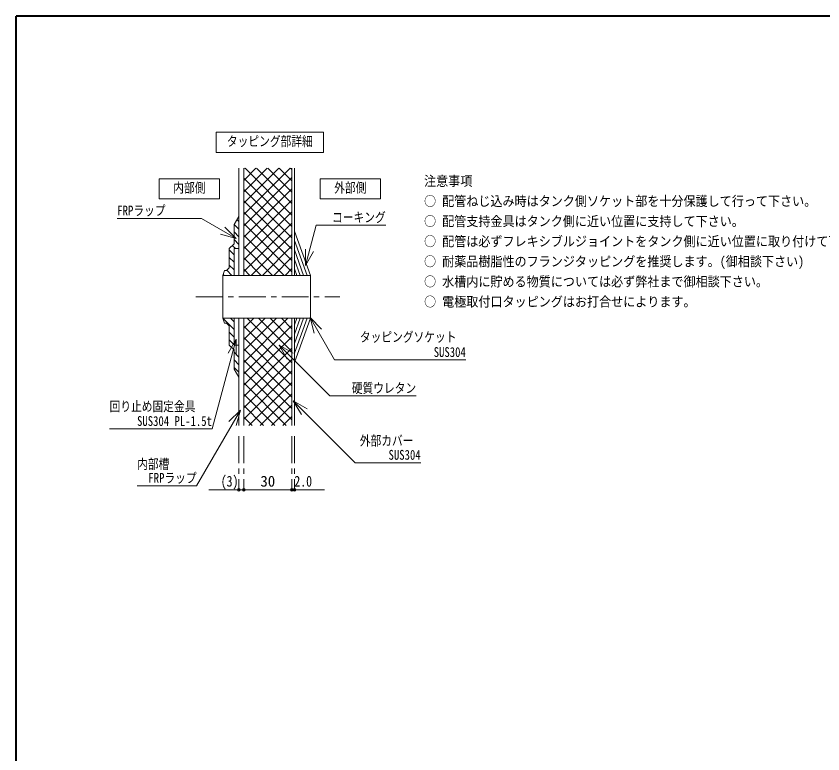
# Model space of a CAD drawing. Units: millimetres at full size, sheet at 1:15; details may follow other scales. Extents: x -3044 to 3031, y -2085 to 2130.
# Drawn here: x -3044 to -788, y 67 to 2130 of the extents above; entities that cross this region are included whole.
import ezdxf
from ezdxf.enums import TextEntityAlignment as Align

# ---------------------------------------------------------------- set-up
doc = ezdxf.new("R2010")
doc.units = ezdxf.units.MM
doc.header["$LTSCALE"] = 15
doc.header["$PDMODE"] = 32
doc.header["$PDSIZE"] = 7.5
doc.linetypes.add('CHAIN1', pattern=[8, 5, -1, 1, -1])
doc.layers.add('0-0', color=7, linetype='Continuous', lineweight=18)
doc.styles.add('ＭＳ ゴシック', font='')
doc.styles.get('ＭＳ ゴシック').set_extended_font_data('MS Gothic')

msp = doc.modelspace()

# ---------------------------------------------------------------- linework, layer by layer
at = {"layer": '0-0', "color": 1, "lineweight": 40}
for p in [(-3044, -2084.96), (3031, 2130.04)]:
    msp.add_line(p, (-3044, 2130.04), dxfattribs=at)
at = {"layer": '0-0'}
for p, q in [((-2421.25, 1705.04), (-2421.25, 1405.04)), ((-2407.75, 1705.04), (-2407.75, 1405.04)), ((-2272.75, 1705.04), (-2272.75, 1405.04)), ((-2266, 1705.04), (-2266, 1405.04)), ((-2526.13, 1564.3), (-2761.13, 1564.3)), ((-2429.03, 1508.24), (-2526.13, 1564.3)), ((-2421.25, 1570.04), (-2434.75, 1547.54)), ((-2429.03, 1508.24), (-2460.85, 1540.06)), ((-2434.75, 1547.54), (-2434.75, 1493.54)), ((-2235.04, 1433.01), (-2204.93, 1545.38)), ((-2204.93, 1545.38), (-2010.57, 1545.38)), ((-2429.03, 1508.24), (-2472.5, 1519.89)), ((-2221, 1405.04), (-2266, 1528.68)), ((-2434.75, 1493.54), (-2448.25, 1480.04)), ((-2230.58, 1405.04), (-2266, 1502.37)), ((-2448.25, 1480.04), (-2448.25, 1426.04)), ((-2434.75, 1480.04), (-2421.25, 1480.04)), ((-2434.75, 1480.04), (-2434.75, 1405.04)), ((-2240.15, 1405.04), (-2266, 1476.05)), ((-2235.04, 1433.01), (-2235.04, 1478.01)), ((-2235.04, 1433.01), (-2212.54, 1471.98)), ((-2249.73, 1405.04), (-2266, 1449.74)), ((-2455.75, 1418.54), (-2448.25, 1426.04)), ((-2259.31, 1405.04), (-2266, 1423.42)), ((-2461.75, 1418.54), (-2466.25, 1405.04)), ((-2466.25, 1405.04), (-2466.25, 1285.04)), ((-2466.25, 1405.04), (-2221, 1405.04)), ((-2461.75, 1418.54), (-2455.75, 1418.54)), ((-2221, 1405.04), (-2221, 1285.04)), ((-2221.85, 1286.71), (-2210.2, 1243.24)), ((-2221.85, 1286.71), (-2190.03, 1254.89)), ((-2221.85, 1286.71), (-2153.56, 1168.44)), ((-2461.75, 1271.54), (-2466.25, 1285.04)), ((-2466.25, 1285.04), (-2221, 1285.04)), ((-2461.75, 1271.54), (-2455.75, 1271.54)), ((-2455.75, 1271.54), (-2448.25, 1264.04)), ((-2448.25, 1210.04), (-2448.25, 1264.04)), ((-2421.25, 1285.04), (-2421.25, 985.04)), ((-2407.75, 1285.04), (-2407.75, 985.04)), ((-2272.75, 1285.04), (-2272.75, 985.04)), ((-2266, 1285.04), (-2266, 985.04)), ((-2221, 1285.04), (-2266, 1161.41)), ((-2230.58, 1285.04), (-2266, 1187.72)), ((-2240.15, 1285.04), (-2266, 1214.04)), ((-2249.73, 1285.04), (-2266, 1240.35)), ((-2259.31, 1285.04), (-2266, 1266.66)), ((-2428.77, 1226.32), (-2495.96, 975.57)), ((-2428.77, 1226.32), (-2451.27, 1187.35)), ((-2428.77, 1226.32), (-2428.77, 1181.32)), ((-2434.75, 1196.54), (-2448.25, 1210.04)), ((-2434.75, 1142.54), (-2434.75, 1196.54)), ((-2308.59, 1209.74), (-2269.62, 1187.24)), ((-2308.59, 1209.74), (-2286.09, 1170.77)), ((-2308.59, 1209.74), (-2166.73, 1067.88)), ((-1786.42, 1168.44), (-2153.56, 1168.44)), ((-2421.25, 1120.04), (-2434.75, 1142.54)), ((-2166.73, 1067.88), (-1925.35, 1067.88)), ((-2268.99, 1054.4), (-2230.02, 1031.9)), ((-2268.99, 1054.4), (-2246.49, 1015.42)), ((-2268.99, 1054.4), (-2095.62, 881.02)), ((-2417.06, 1028.2), (-2539.23, 816.59)), ((-2417.06, 1028.2), (-2448.88, 996.38)), ((-2417.06, 1028.2), (-2428.71, 984.74)), ((-2495.4, 975.57), (-2782.64, 975.57)), ((-1912.68, 881.02), (-2095.62, 881.02)), ((-2539.23, 816.59), (-2705.67, 816.59))]:
    msp.add_line(p, q, dxfattribs=at)
at = {"layer": '0-0', "color": 4, "lineweight": 9}
for p, q in [((-2407.75, 1575.31), (-2278.01, 1705.04)), ((-2407.75, 1607.13), (-2309.83, 1705.04)), ((-2407.75, 1638.95), (-2341.65, 1705.04)), ((-2407.75, 1670.77), (-2373.47, 1705.04)), ((-2407.75, 1702.59), (-2405.29, 1705.04)), ((-2404.03, 1705.04), (-2272.75, 1573.76)), ((-2372.21, 1705.04), (-2272.75, 1605.58)), ((-2340.39, 1705.04), (-2272.75, 1637.4)), ((-2308.57, 1705.04), (-2272.75, 1669.22)), ((-2276.75, 1705.04), (-2272.75, 1701.04)), ((-2407.75, 1543.49), (-2272.75, 1678.49)), ((-2407.75, 1676.94), (-2272.75, 1541.94)), ((-2407.75, 1511.67), (-2272.75, 1646.67)), ((-2407.75, 1645.12), (-2272.75, 1510.12)), ((-2407.75, 1479.85), (-2272.75, 1614.85)), ((-2407.75, 1613.3), (-2272.75, 1478.3)), ((-2407.75, 1448.03), (-2272.75, 1583.03)), ((-2407.75, 1581.48), (-2272.75, 1446.48)), ((-2426.79, 1560.8), (-2421.25, 1555.26)), ((-2434.75, 1547.54), (-2421.25, 1534.04)), ((-2407.75, 1416.21), (-2272.75, 1551.21)), ((-2407.75, 1549.66), (-2272.75, 1414.66)), ((-2434.75, 1526.33), (-2421.25, 1512.83)), ((-2407.75, 1517.84), (-2294.95, 1405.04)), ((-2387.09, 1405.04), (-2272.75, 1519.39)), ((-2434.75, 1505.12), (-2421.25, 1491.62)), ((-2448.25, 1476.19), (-2434.75, 1462.69)), ((-2439.57, 1488.72), (-2430.89, 1480.04)), ((-2407.75, 1486.02), (-2326.77, 1405.04)), ((-2355.27, 1405.04), (-2272.75, 1487.57)), ((-2448.25, 1454.98), (-2434.75, 1441.48)), ((-2407.75, 1454.2), (-2358.59, 1405.04)), ((-2323.45, 1405.04), (-2272.75, 1455.75)), ((-2448.25, 1433.76), (-2434.75, 1420.26)), ((-2407.75, 1422.38), (-2390.41, 1405.04)), ((-2291.63, 1405.04), (-2272.75, 1423.93)), ((-2465.17, 1408.26), (-2461.95, 1405.04)), ((-2454.99, 1419.3), (-2440.74, 1405.04)), ((-2466.25, 1285.04), (-2434.75, 1253.54)), ((-2445.03, 1285.04), (-2434.75, 1274.76)), ((-2407.75, 1161.65), (-2284.35, 1285.04)), ((-2407.75, 1193.47), (-2316.17, 1285.04)), ((-2407.75, 1225.29), (-2347.99, 1285.04)), ((-2407.75, 1257.11), (-2379.81, 1285.04)), ((-2407.75, 1129.83), (-2272.75, 1264.83)), ((-2407.75, 1263.28), (-2272.75, 1128.28)), ((-2397.69, 1285.04), (-2272.75, 1160.1)), ((-2365.87, 1285.04), (-2272.75, 1191.92)), ((-2334.05, 1285.04), (-2272.75, 1223.74)), ((-2302.23, 1285.04), (-2272.75, 1255.56)), ((-2448.25, 1245.83), (-2434.75, 1232.33)), ((-2448.25, 1224.62), (-2434.75, 1211.12)), ((-2407.75, 1098.01), (-2272.75, 1233.01)), ((-2407.75, 1231.46), (-2272.75, 1096.46)), ((-2407.75, 1066.19), (-2272.75, 1201.19)), ((-2407.75, 1199.64), (-2272.75, 1064.64)), ((-2434.75, 1189.9), (-2421.25, 1176.4)), ((-2434.75, 1168.69), (-2421.25, 1155.19)), ((-2407.75, 1034.37), (-2272.75, 1169.37)), ((-2407.75, 1167.82), (-2272.75, 1032.82)), ((-2434.75, 1147.48), (-2421.25, 1133.98)), ((-2407.75, 1002.55), (-2272.75, 1137.55)), ((-2407.75, 1136), (-2272.75, 1001)), ((-2393.44, 985.04), (-2272.75, 1105.73)), ((-2407.75, 1104.18), (-2288.61, 985.04)), ((-2407.75, 1072.36), (-2320.43, 985.04)), ((-2361.62, 985.04), (-2272.75, 1073.91)), ((-2407.75, 1040.54), (-2352.25, 985.04)), ((-2329.8, 985.04), (-2272.75, 1042.09)), ((-2407.75, 1008.72), (-2384.07, 985.04)), ((-2297.98, 985.04), (-2272.75, 1010.27)), ((-2505.62, 805.04), (-2407.75, 805.04)), ((-2407.75, 805.04), (-2272.75, 805.04)), ((-2272.75, 805.04), (-2181.62, 805.04))]:
    msp.add_line(p, q, dxfattribs=at)
at = {"layer": '0-0', "color": 3}
for p, q in [((-2475.25, 1675.04), (-2644, 1675.04)), ((-2475.25, 1618.79), (-2475.25, 1675.04)), ((-2025.25, 1675.04), (-2194, 1675.04)), ((-2194, 1618.79), (-2194, 1675.04)), ((-2025.25, 1618.79), (-2025.25, 1675.04)), ((-2025.25, 1618.79), (-2194, 1618.79))]:
    msp.add_line(p, q, dxfattribs=at)
at = {"layer": '0-0', "color": 4, "linetype": 'CHAIN1', "lineweight": 9}
for p, q in [((-2541.25, 1345.04), (-2139.25, 1345.04)), ((-2421.25, 955.04), (-2421.25, 805.04)), ((-2407.75, 955.04), (-2407.75, 805.04)), ((-2272.75, 955.04), (-2272.75, 805.04)), ((-2266, 955.04), (-2266, 805.04))]:
    msp.add_line(p, q, dxfattribs=at)
at = {"layer": '0-0', "color": 3}
msp.add_lwpolyline([(-2484.62, 1805.04), (-2184.62, 1805.04), (-2184.62, 1748.79), (-2484.62, 1748.79)], close=True, dxfattribs=at)
msp.add_lwpolyline([(-2475.25, 1618.79), (-2644, 1618.79), (-2644, 1675.04)], dxfattribs=at)
at = {"layer": '0-0'}
msp.add_lwpolyline([(-2434.75, 1285.04), (-2434.75, 1210.04), (-2421.25, 1210.04)], dxfattribs=at)
at = {"layer": '0-0', "color": 1}
for p in [(-2421.25, 805.04), (-2407.75, 805.04), (-2272.75, 805.04), (-2266, 805.04)]:
    msp.add_point(p, dxfattribs=at)

# ---------------------------------------------------------------- texts
at = {"layer": '0-0', "style": 'ＭＳ ゴシック'}
for s, height, width, p in [('タッピング部詳細', 27.49, 0.8, (-2454.62, 1758.17)), ('注意事項', 27.49, 0.9, (-1903.37, 1646.92)), ('内部側', 27.49, 0.8, (-2604.62, 1628.17)), ('外部側', 27.49, 0.8, (-2154.62, 1628.17)), ('○ 配管ねじ込み時はタンク側ソケット部を十分保護して行って下さい。', 27.49, 0.9, (-1903.37, 1590.67)), ('FRPラップ', 27.49, 0.8, (-2761.13, 1564.3)), ('コーキング', 27.49, 0.8, (-2160.57, 1545.38)), ('○ 配管支持金具はタンク側に近い位置に支持して下さい。', 27.49, 0.9, (-1903.37, 1534.42)), ('○ 配管は必ずフレキシブルジョイントをタンク側に近い位置に取り付けて下さい。', 27.49, 0.9, (-1903.37, 1478.17)), ('○ 耐薬品樹脂性のフランジタッピングを推奨します。(御相談下さい)', 27.49, 0.9, (-1903.37, 1421.92)), ('○ 水槽内に貯める物質については必ず弊社まで御相談下さい。', 27.49, 0.9, (-1903.37, 1365.67)), ('○ 電極取付口タッピングはお打合せによります。', 27.49, 0.9, (-1903.37, 1309.42)), ('タッピングソケット', 27.49, 0.8, (-2082.82, 1210.77)), ('SUS304', 27.49, 0.8, (-1876.42, 1168.44)), ('硬質ウレタン', 27.49, 0.8, (-2105.35, 1067.88)), ('回り止め固定金具', 27.49, 0.8, (-2782.64, 1016.72)), ('SUS304 PL-1.5t', 27.49, 0.8, (-2705.96, 975.57)), ('外部カバー', 27.49, 0.8, (-2083.02, 920.85)), ('SUS304', 27.49, 0.8, (-2002.68, 881.02)), ('内部槽', 27.49, 0.8, (-2705.67, 855.35)), ('FRPラップ', 27.49, 0.8, (-2674.23, 816.59)), ('(3)', 30.24, 0.8, (-2471.87, 805.04)), ('2.0', 30.24, 0.8, (-2266, 805.04))]:
    msp.add_text(s, height=height, dxfattribs=dict(at, width=width)).set_placement(p, align=Align.BOTTOM_LEFT)
msp.add_text('30', height=30.24, dxfattribs=at).set_placement((-2360.87, 805.04), align=Align.BOTTOM_LEFT)

doc.saveas('drawing.dxf')
